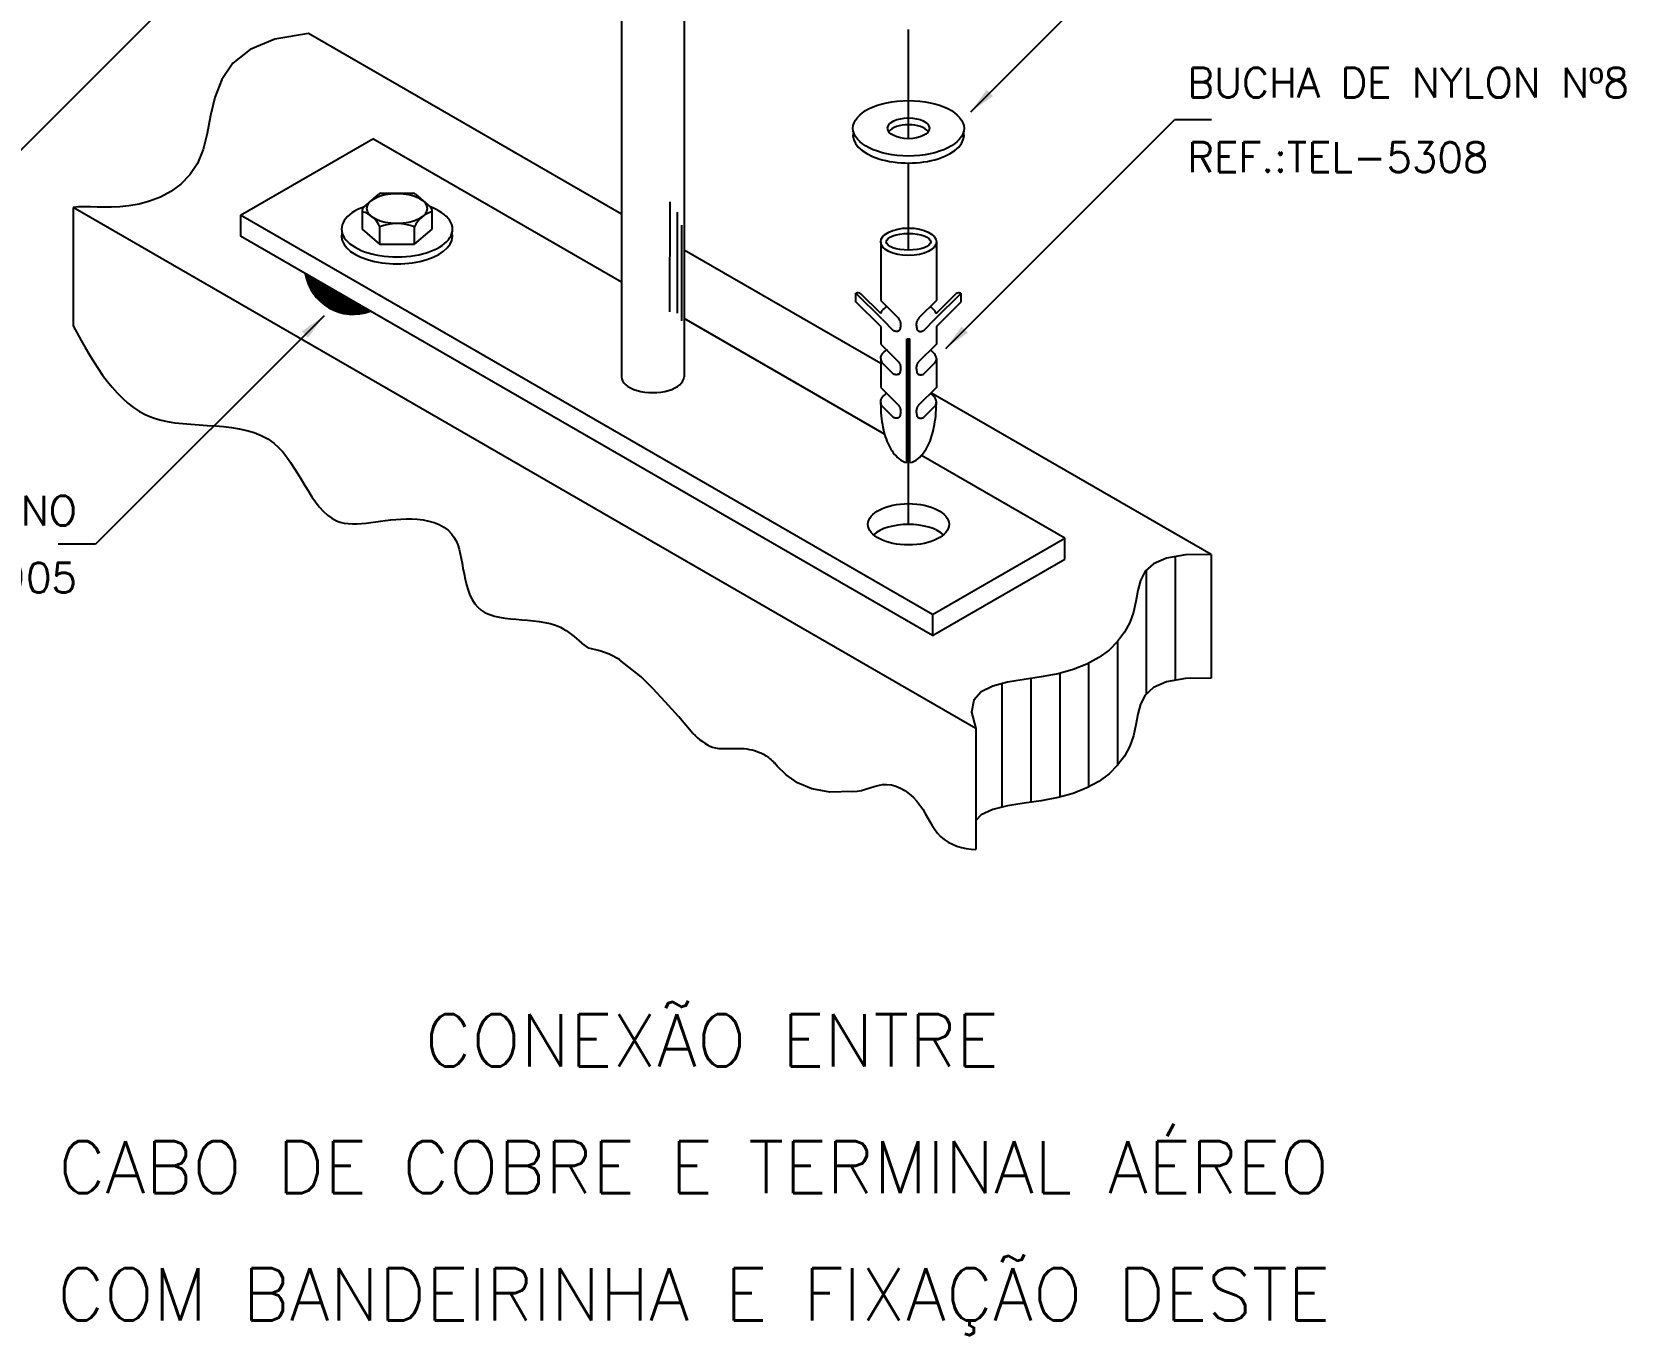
# Model space of a CAD drawing. Header units: millimetres. Extents: x -6031.9 to -6014.2, y -4660.8 to -4645.2.
# Drawn here: x -6025.78 to -6015.08, y -4660.85 to -4652.09 of the extents above; entities that cross this region are included whole.
import ezdxf
from ezdxf.enums import TextEntityAlignment as Align

# ---------------------------------------------------------------- set-up
doc = ezdxf.new("R2010")
doc.units = ezdxf.units.MM
doc.header["$LTSCALE"] = 10
doc.linetypes.add('DASHDOT2', pattern=[0.5, 0.25, -0.125, 0, -0.125])
doc.layers.add('Termotécnica', color=7, linetype='Continuous')
doc.styles.add('r140', font='romans.shx')
doc.styles.add('r80', font='romans.shx')

msp = doc.modelspace()

# ---------------------------------------------------------------- linework, layer by layer
at = {"layer": 'Termotécnica', "color": 2}
for p, q in [((-6021.82, -4650.968), (-6021.82, -4654.405)), ((-6021.399, -4650.976), (-6021.399, -4654.405)), ((-6019.473, -4652.624), (-6017.938, -4651.089)), ((-6024.57, -4651.597), (-6026.106, -4653.132)), ((-6021.82, -4653.312), (-6023.922, -4652.098)), ((-6019.641, -4654.215), (-6018.105, -4652.679)), ((-6017.855, -4652.679), (-6018.105, -4652.679)), ((-6024.379, -4653.32), (-6023.49, -4652.806)), ((-6021.82, -4653.77), (-6023.49, -4652.806)), ((-6023.451, -4653.178), (-6023.553, -4653.266)), ((-6023.435, -4653.172), (-6023.219, -4653.172)), ((-6023.204, -4653.178), (-6023.102, -4653.266)), ((-6025.504, -4653.268), (-6025.504, -4654.062)), ((-6019.439, -4656.77), (-6025.504, -4653.268)), ((-6024.379, -4653.32), (-6024.379, -4653.46)), ((-6019.729, -4656.004), (-6024.379, -4653.32)), ((-6023.561, -4653.284), (-6023.561, -4653.413)), ((-6023.094, -4653.284), (-6023.094, -4653.413)), ((-6019.729, -4656.144), (-6024.379, -4653.46)), ((-6023.561, -4653.413), (-6023.444, -4653.514)), ((-6023.444, -4653.397), (-6023.444, -4653.514)), ((-6023.211, -4653.397), (-6023.211, -4653.514)), ((-6023.094, -4653.413), (-6023.211, -4653.514)), ((-6023.444, -4653.514), (-6023.211, -4653.514)), ((-6020.078, -4654.317), (-6021.399, -4653.555)), ((-6020.078, -4653.498), (-6020.078, -4653.892)), ((-6019.704, -4653.498), (-6019.704, -4653.892)), ((-6020.068, -4654.019), (-6020.244, -4653.843)), ((-6020.244, -4653.902), (-6020.244, -4653.843)), ((-6020.077, -4653.981), (-6020.211, -4653.848)), ((-6020.078, -4653.892), (-6019.961, -4654.009)), ((-6019.704, -4653.892), (-6019.822, -4654.009)), ((-6019.714, -4654.019), (-6019.538, -4653.843)), ((-6019.705, -4653.981), (-6019.572, -4653.848)), ((-6019.538, -4653.902), (-6019.538, -4653.843)), ((-6023.817, -4653.995), (-6025.353, -4655.53)), ((-6020.078, -4654.068), (-6020.244, -4653.902)), ((-6019.704, -4654.068), (-6019.538, -4653.902)), ((-6020.052, -4654.791), (-6021.399, -4654.013)), ((-6020.078, -4654.068), (-6020.078, -4654.186)), ((-6020.068, -4654.019), (-6019.992, -4654.096)), ((-6019.714, -4654.019), (-6019.791, -4654.096)), ((-6019.704, -4654.068), (-6019.704, -4654.186)), ((-6020.078, -4654.186), (-6019.957, -4654.306)), ((-6019.902, -4654.15), (-6019.881, -4654.15)), ((-6019.902, -4654.981), (-6019.902, -4654.15)), ((-6019.881, -4654.981), (-6019.881, -4654.15)), ((-6019.704, -4654.186), (-6019.825, -4654.306)), ((-6020.078, -4654.283), (-6020.078, -4654.477)), ((-6019.704, -4654.283), (-6019.704, -4654.477)), ((-6020.078, -4654.477), (-6019.957, -4654.598)), ((-6019.704, -4654.477), (-6019.825, -4654.598)), ((-6017.857, -4655.6), (-6019.74, -4654.513)), ((-6020.068, -4654.603), (-6019.992, -4654.679)), ((-6019.957, -4654.598), (-6019.956, -4654.6)), ((-6019.825, -4654.598), (-6019.826, -4654.6)), ((-6019.714, -4654.603), (-6019.791, -4654.679)), ((-6018.84, -4655.491), (-6019.804, -4654.934)), ((-6019.729, -4656.004), (-6018.84, -4655.491)), ((-6018.84, -4655.631), (-6018.84, -4655.491)), ((-6025.353, -4655.53), (-6025.603, -4655.53)), ((-6017.857, -4655.6), (-6017.857, -4656.431)), ((-6019.729, -4656.144), (-6018.84, -4655.631)), ((-6019.729, -4656.004), (-6019.729, -4656.144)), ((-6019.439, -4656.77), (-6019.439, -4657.583))]:
    msp.add_line(p, q, dxfattribs=at)
at = {"layer": 'Termotécnica', "color": 1, "linetype": 'DASHDOT2'}
for p, q in [((-6019.891, -4652.805), (-6019.891, -4652.072)), ((-6019.891, -4655.397), (-6019.891, -4654.15))]:
    msp.add_line(p, q, dxfattribs=at)
at = {"layer": 'Termotécnica', "color": 1, "linetype": 'DASHDOT2', "ltscale": 0.8}
msp.add_line((-6019.891, -4653.555), (-6019.891, -4652.968), dxfattribs=at)
at = {"layer": 'Termotécnica', "color": 1}
for p, q in [((-6021.494, -4653.968), (-6021.493, -4653.229)), ((-6021.443, -4653.977), (-6021.442, -4653.298)), ((-6021.414, -4654.03), (-6021.413, -4653.387)), ((-6018.294, -4655.708), (-6018.294, -4656.54)), ((-6018.1, -4655.614), (-6018.1, -4656.445)), ((-6018.488, -4656.187), (-6018.488, -4657.019)), ((-6018.682, -4656.331), (-6018.682, -4657.163)), ((-6019.069, -4656.433), (-6019.069, -4657.265)), ((-6018.875, -4656.4), (-6018.875, -4657.231)), ((-6019.263, -4656.468), (-6019.263, -4657.3))]:
    msp.add_line(p, q, dxfattribs=at)
at = {"layer": 'Termotécnica', "color": 2}
for points in [[(-6023.922, -4652.098), (-6024.149, -4652.136), (-6024.314, -4652.205), (-6024.43, -4652.297), (-6024.505, -4652.407), (-6024.552, -4652.527), (-6024.581, -4652.65), (-6024.603, -4652.769), (-6024.629, -4652.878), (-6024.668, -4652.971), (-6024.719, -4653.048), (-6024.779, -4653.11), (-6024.846, -4653.159), (-6024.917, -4653.197), (-6024.989, -4653.225), (-6025.06, -4653.244), (-6025.128, -4653.257), (-6025.189, -4653.264), (-6025.245, -4653.266), (-6025.296, -4653.266), (-6025.342, -4653.265), (-6025.386, -4653.263), (-6025.426, -4653.262), (-6025.466, -4653.263), (-6025.504, -4653.268)], [(-6019.961, -4654.009), (-6019.958, -4654.013), (-6019.956, -4654.017), (-6019.954, -4654.02), (-6019.953, -4654.022), (-6019.951, -4654.025), (-6019.95, -4654.027), (-6019.949, -4654.029), (-6019.948, -4654.031), (-6019.948, -4654.033), (-6019.947, -4654.034), (-6019.946, -4654.036), (-6019.946, -4654.037), (-6019.946, -4654.039), (-6019.945, -4654.04), (-6019.945, -4654.042), (-6019.945, -4654.043), (-6019.944, -4654.045), (-6019.944, -4654.046), (-6019.944, -4654.048), (-6019.944, -4654.049), (-6019.944, -4654.051), (-6019.944, -4654.053), (-6019.944, -4654.054), (-6019.944, -4654.056), (-6019.944, -4654.058), (-6019.944, -4654.06), (-6019.944, -4654.061), (-6019.944, -4654.063), (-6019.944, -4654.065), (-6019.945, -4654.067), (-6019.945, -4654.068), (-6019.945, -4654.07), (-6019.945, -4654.072), (-6019.946, -4654.074), (-6019.946, -4654.075), (-6019.946, -4654.077), (-6019.947, -4654.078), (-6019.947, -4654.08), (-6019.947, -4654.081), (-6019.948, -4654.083), (-6019.948, -4654.084), (-6019.949, -4654.086), (-6019.949, -4654.087), (-6019.95, -4654.088), (-6019.95, -4654.09), (-6019.951, -4654.091), (-6019.952, -4654.092), (-6019.953, -4654.093), (-6019.953, -4654.094), (-6019.954, -4654.095), (-6019.955, -4654.095), (-6019.956, -4654.096), (-6019.957, -4654.097), (-6019.957, -4654.097), (-6019.958, -4654.098), (-6019.959, -4654.098), (-6019.96, -4654.098), (-6019.961, -4654.099), (-6019.962, -4654.099), (-6019.963, -4654.099), (-6019.964, -4654.1), (-6019.966, -4654.1), (-6019.967, -4654.1), (-6019.969, -4654.1), (-6019.971, -4654.1), (-6019.973, -4654.1), (-6019.975, -4654.1), (-6019.977, -4654.1), (-6019.98, -4654.099), (-6019.984, -4654.099), (-6019.987, -4654.097), (-6019.992, -4654.096)], [(-6019.822, -4654.009), (-6019.824, -4654.013), (-6019.826, -4654.017), (-6019.828, -4654.02), (-6019.83, -4654.022), (-6019.831, -4654.025), (-6019.832, -4654.027), (-6019.833, -4654.029), (-6019.834, -4654.031), (-6019.835, -4654.033), (-6019.835, -4654.034), (-6019.836, -4654.036), (-6019.836, -4654.037), (-6019.837, -4654.039), (-6019.837, -4654.04), (-6019.837, -4654.042), (-6019.838, -4654.043), (-6019.838, -4654.045), (-6019.838, -4654.046), (-6019.838, -4654.048), (-6019.839, -4654.049), (-6019.839, -4654.051), (-6019.839, -4654.053), (-6019.839, -4654.054), (-6019.839, -4654.056), (-6019.839, -4654.058), (-6019.839, -4654.06), (-6019.838, -4654.061), (-6019.838, -4654.063), (-6019.838, -4654.065), (-6019.838, -4654.067), (-6019.838, -4654.068), (-6019.837, -4654.07), (-6019.837, -4654.072), (-6019.837, -4654.074), (-6019.836, -4654.075), (-6019.836, -4654.077), (-6019.836, -4654.078), (-6019.835, -4654.08), (-6019.835, -4654.081), (-6019.835, -4654.083), (-6019.834, -4654.084), (-6019.834, -4654.086), (-6019.833, -4654.087), (-6019.833, -4654.088), (-6019.832, -4654.09), (-6019.831, -4654.091), (-6019.831, -4654.092), (-6019.83, -4654.093), (-6019.829, -4654.094), (-6019.828, -4654.095), (-6019.828, -4654.095), (-6019.827, -4654.096), (-6019.826, -4654.097), (-6019.825, -4654.097), (-6019.824, -4654.098), (-6019.823, -4654.098), (-6019.822, -4654.098), (-6019.821, -4654.099), (-6019.82, -4654.099), (-6019.819, -4654.099), (-6019.818, -4654.1), (-6019.817, -4654.1), (-6019.815, -4654.1), (-6019.814, -4654.1), (-6019.812, -4654.1), (-6019.81, -4654.1), (-6019.808, -4654.1), (-6019.805, -4654.1), (-6019.802, -4654.099), (-6019.799, -4654.099), (-6019.795, -4654.097), (-6019.791, -4654.096)], [(-6019.957, -4654.306), (-6019.956, -4654.308), (-6019.954, -4654.311), (-6019.953, -4654.314), (-6019.951, -4654.317), (-6019.95, -4654.319), (-6019.949, -4654.321), (-6019.948, -4654.323), (-6019.948, -4654.324), (-6019.947, -4654.326), (-6019.946, -4654.328), (-6019.946, -4654.329), (-6019.946, -4654.33), (-6019.945, -4654.332), (-6019.945, -4654.333), (-6019.945, -4654.335), (-6019.944, -4654.336), (-6019.944, -4654.338), (-6019.944, -4654.339), (-6019.944, -4654.341), (-6019.944, -4654.342), (-6019.944, -4654.344), (-6019.944, -4654.346), (-6019.944, -4654.348), (-6019.944, -4654.349), (-6019.944, -4654.351), (-6019.944, -4654.353), (-6019.944, -4654.355), (-6019.944, -4654.357), (-6019.945, -4654.358), (-6019.945, -4654.36), (-6019.945, -4654.362), (-6019.945, -4654.364), (-6019.946, -4654.365), (-6019.946, -4654.367), (-6019.946, -4654.368), (-6019.947, -4654.37), (-6019.947, -4654.371), (-6019.947, -4654.373), (-6019.948, -4654.374), (-6019.948, -4654.376), (-6019.949, -4654.377), (-6019.949, -4654.379), (-6019.95, -4654.38), (-6019.95, -4654.381), (-6019.951, -4654.382), (-6019.952, -4654.383), (-6019.953, -4654.384), (-6019.953, -4654.385), (-6019.954, -4654.386), (-6019.955, -4654.387), (-6019.956, -4654.388), (-6019.957, -4654.388), (-6019.957, -4654.389), (-6019.958, -4654.389), (-6019.959, -4654.39), (-6019.96, -4654.39), (-6019.961, -4654.39), (-6019.962, -4654.391), (-6019.963, -4654.391), (-6019.964, -4654.391), (-6019.966, -4654.391), (-6019.967, -4654.391), (-6019.969, -4654.392), (-6019.971, -4654.392), (-6019.973, -4654.392), (-6019.975, -4654.392), (-6019.977, -4654.392), (-6019.98, -4654.391), (-6019.984, -4654.39), (-6019.987, -4654.389), (-6019.992, -4654.387)], [(-6019.825, -4654.306), (-6019.826, -4654.308), (-6019.828, -4654.311), (-6019.83, -4654.314), (-6019.831, -4654.317), (-6019.832, -4654.319), (-6019.833, -4654.321), (-6019.834, -4654.323), (-6019.835, -4654.324), (-6019.835, -4654.326), (-6019.836, -4654.328), (-6019.836, -4654.329), (-6019.837, -4654.33), (-6019.837, -4654.332), (-6019.837, -4654.333), (-6019.838, -4654.335), (-6019.838, -4654.336), (-6019.838, -4654.338), (-6019.838, -4654.339), (-6019.839, -4654.341), (-6019.839, -4654.342), (-6019.839, -4654.344), (-6019.839, -4654.346), (-6019.839, -4654.348), (-6019.839, -4654.349), (-6019.839, -4654.351), (-6019.838, -4654.353), (-6019.838, -4654.355), (-6019.838, -4654.357), (-6019.838, -4654.358), (-6019.838, -4654.36), (-6019.837, -4654.362), (-6019.837, -4654.364), (-6019.837, -4654.365), (-6019.836, -4654.367), (-6019.836, -4654.368), (-6019.836, -4654.37), (-6019.835, -4654.371), (-6019.835, -4654.373), (-6019.835, -4654.374), (-6019.834, -4654.376), (-6019.834, -4654.377), (-6019.833, -4654.379), (-6019.833, -4654.38), (-6019.832, -4654.381), (-6019.831, -4654.382), (-6019.831, -4654.383), (-6019.83, -4654.384), (-6019.829, -4654.385), (-6019.828, -4654.386), (-6019.828, -4654.387), (-6019.827, -4654.388), (-6019.826, -4654.388), (-6019.825, -4654.389), (-6019.824, -4654.389), (-6019.823, -4654.39), (-6019.822, -4654.39), (-6019.821, -4654.39), (-6019.82, -4654.391), (-6019.819, -4654.391), (-6019.818, -4654.391), (-6019.817, -4654.391), (-6019.815, -4654.391), (-6019.814, -4654.392), (-6019.812, -4654.392), (-6019.81, -4654.392), (-6019.808, -4654.392), (-6019.805, -4654.392), (-6019.802, -4654.391), (-6019.799, -4654.39), (-6019.795, -4654.389), (-6019.791, -4654.387)], [(-6019.956, -4654.6), (-6019.956, -4654.6), (-6019.954, -4654.603), (-6019.953, -4654.606), (-6019.951, -4654.608), (-6019.95, -4654.61), (-6019.949, -4654.612), (-6019.948, -4654.614), (-6019.948, -4654.616), (-6019.947, -4654.618), (-6019.946, -4654.619), (-6019.946, -4654.621), (-6019.946, -4654.622), (-6019.945, -4654.623), (-6019.945, -4654.625), (-6019.945, -4654.626), (-6019.944, -4654.628), (-6019.944, -4654.629), (-6019.944, -4654.631), (-6019.944, -4654.632), (-6019.944, -4654.634), (-6019.944, -4654.636), (-6019.944, -4654.637), (-6019.944, -4654.639), (-6019.944, -4654.641), (-6019.944, -4654.643), (-6019.944, -4654.645), (-6019.944, -4654.646), (-6019.944, -4654.648), (-6019.945, -4654.65), (-6019.945, -4654.652), (-6019.945, -4654.653), (-6019.945, -4654.655), (-6019.946, -4654.657), (-6019.946, -4654.658), (-6019.946, -4654.66), (-6019.947, -4654.662), (-6019.947, -4654.663), (-6019.947, -4654.665), (-6019.948, -4654.666), (-6019.948, -4654.667), (-6019.949, -4654.669), (-6019.949, -4654.67), (-6019.95, -4654.672), (-6019.95, -4654.673), (-6019.951, -4654.674), (-6019.952, -4654.675), (-6019.953, -4654.676), (-6019.953, -4654.677), (-6019.954, -4654.678), (-6019.955, -4654.679), (-6019.956, -4654.679), (-6019.957, -4654.68), (-6019.957, -4654.68), (-6019.958, -4654.681), (-6019.959, -4654.681), (-6019.96, -4654.682), (-6019.961, -4654.682), (-6019.962, -4654.682), (-6019.963, -4654.682), (-6019.964, -4654.683), (-6019.966, -4654.683), (-6019.967, -4654.683), (-6019.969, -4654.683), (-6019.971, -4654.683), (-6019.973, -4654.683), (-6019.975, -4654.683), (-6019.977, -4654.683), (-6019.98, -4654.683), (-6019.984, -4654.682), (-6019.987, -4654.681), (-6019.992, -4654.679)], [(-6019.826, -4654.6), (-6019.826, -4654.6), (-6019.828, -4654.603), (-6019.83, -4654.606), (-6019.831, -4654.608), (-6019.832, -4654.61), (-6019.833, -4654.612), (-6019.834, -4654.614), (-6019.835, -4654.616), (-6019.835, -4654.618), (-6019.836, -4654.619), (-6019.836, -4654.621), (-6019.837, -4654.622), (-6019.837, -4654.623), (-6019.837, -4654.625), (-6019.838, -4654.626), (-6019.838, -4654.628), (-6019.838, -4654.629), (-6019.838, -4654.631), (-6019.839, -4654.632), (-6019.839, -4654.634), (-6019.839, -4654.636), (-6019.839, -4654.637), (-6019.839, -4654.639), (-6019.839, -4654.641), (-6019.839, -4654.643), (-6019.838, -4654.645), (-6019.838, -4654.646), (-6019.838, -4654.648), (-6019.838, -4654.65), (-6019.838, -4654.652), (-6019.837, -4654.653), (-6019.837, -4654.655), (-6019.837, -4654.657), (-6019.836, -4654.658), (-6019.836, -4654.66), (-6019.836, -4654.662), (-6019.835, -4654.663), (-6019.835, -4654.665), (-6019.835, -4654.666), (-6019.834, -4654.667), (-6019.834, -4654.669), (-6019.833, -4654.67), (-6019.833, -4654.672), (-6019.832, -4654.673), (-6019.831, -4654.674), (-6019.831, -4654.675), (-6019.83, -4654.676), (-6019.829, -4654.677), (-6019.828, -4654.678), (-6019.828, -4654.679), (-6019.827, -4654.679), (-6019.826, -4654.68), (-6019.825, -4654.68), (-6019.824, -4654.681), (-6019.823, -4654.681), (-6019.822, -4654.682), (-6019.821, -4654.682), (-6019.82, -4654.682), (-6019.819, -4654.682), (-6019.818, -4654.683), (-6019.817, -4654.683), (-6019.815, -4654.683), (-6019.814, -4654.683), (-6019.812, -4654.683), (-6019.81, -4654.683), (-6019.808, -4654.683), (-6019.805, -4654.683), (-6019.802, -4654.683), (-6019.799, -4654.682), (-6019.795, -4654.681), (-6019.791, -4654.679)], [(-6017.857, -4655.6), (-6018.031, -4655.602), (-6018.157, -4655.624), (-6018.244, -4655.662), (-6018.3, -4655.713), (-6018.332, -4655.775), (-6018.351, -4655.843), (-6018.363, -4655.915), (-6018.379, -4655.987), (-6018.403, -4656.057), (-6018.439, -4656.123), (-6018.486, -4656.185), (-6018.544, -4656.242), (-6018.613, -4656.293), (-6018.693, -4656.337), (-6018.784, -4656.374), (-6018.886, -4656.403), (-6018.999, -4656.423), (-6019.114, -4656.44), (-6019.225, -4656.458), (-6019.324, -4656.484), (-6019.402, -4656.523), (-6019.453, -4656.58), (-6019.468, -4656.66), (-6019.439, -4656.77)], [(-6017.857, -4656.431), (-6018.031, -4656.434), (-6018.157, -4656.455), (-6018.244, -4656.493), (-6018.3, -4656.545), (-6018.332, -4656.606), (-6018.351, -4656.674), (-6018.363, -4656.746), (-6018.379, -4656.818), (-6018.403, -4656.888), (-6018.439, -4656.955), (-6018.486, -4657.017), (-6018.544, -4657.074), (-6018.613, -4657.125), (-6018.693, -4657.169), (-6018.784, -4657.206), (-6018.886, -4657.234), (-6018.999, -4657.255), (-6019.114, -4657.271), (-6019.225, -4657.289), (-6019.324, -4657.313), (-6019.402, -4657.35), (-6019.439, -4657.388)], [(-6020.265, -4657.193), (-6020.265, -4657.193), (-6020.419, -4657.197), (-6020.541, -4657.176), (-6020.637, -4657.135), (-6020.713, -4657.082), (-6020.774, -4657.022), (-6020.792, -4657.001)]]:
    msp.add_lwpolyline(points, dxfattribs=at)
for points in [[(-6020.077, -4653.981, -0.122515), (-6020.067, -4653.96, -0.074458), (-6020.037, -4653.933, -0.064948)], [(-6019.705, -4653.981, 0.122515), (-6019.716, -4653.96, 0.074458), (-6019.745, -4653.933)], [(-6020.078, -4654.283), (-6020.078, -4654.283, -0.174705), (-6020.067, -4654.251, -0.071912), (-6020.038, -4654.225)], [(-6020.078, -4654.283, 0.215113), (-6020.067, -4654.312), (-6020.067, -4654.312), (-6019.992, -4654.387)], [(-6020.037, -4654.225), (-6020.037, -4654.225, -0.001267), (-6020.038, -4654.226)], [(-6019.704, -4654.283, -0.215113), (-6019.715, -4654.312), (-6019.715, -4654.312), (-6019.791, -4654.387)], [(-6019.704, -4654.283), (-6019.704, -4654.283, 0.174705), (-6019.716, -4654.251, 0.071912), (-6019.744, -4654.225)], [(-6020.078, -4654.574, -0.174705), (-6020.067, -4654.543, -0.074458), (-6020.037, -4654.516)], [(-6019.704, -4654.574, 0.174705), (-6019.716, -4654.543, 0.071912), (-6019.744, -4654.517)], [(-6020.078, -4654.574, 0.003685), (-6020.078, -4654.586, 0.048405), (-6020.063, -4654.747, 0.062165), (-6020.023, -4654.866, 0.102796), (-6019.954, -4654.958, 0.153617), (-6019.902, -4654.981)], [(-6020.071, -4654.6, -0.138405), (-6020.078, -4654.574, -0.174705)], [(-6020.068, -4654.603, -0.021127), (-6020.071, -4654.6, -0.170198)], [(-6019.881, -4654.981, 0.153617), (-6019.829, -4654.958, 0.102796), (-6019.759, -4654.866, 0.062165), (-6019.72, -4654.747, 0.048405), (-6019.704, -4654.586, 0.003585), (-6019.704, -4654.574)], [(-6019.714, -4654.603, 0.021127), (-6019.712, -4654.6)], [(-6019.712, -4654.6, 0.174705), (-6019.704, -4654.574)]]:
    msp.add_lwpolyline(points, format="xyb", dxfattribs=at)
at = {"layer": 'Termotécnica', "color": 2, "linetype": 'Continuous'}
for points in [[(-6021.833, -4656.306), (-6021.833, -4656.306), (-6021.901, -4656.269), (-6021.965, -4656.247), (-6022.039, -4656.23), (-6022.086, -4656.196)], [(-6021.339, -4656.803), (-6021.339, -4656.803), (-6021.435, -4656.691), (-6021.525, -4656.59), (-6021.609, -4656.5), (-6021.688, -4656.422), (-6021.833, -4656.307)]]:
    msp.add_lwpolyline(points, dxfattribs=at)
at = {"layer": 'Termotécnica', "color": 2}
for centre, radius, start, end in [((-6023.435, -4653.195), 0.0233, 90, 130.8835), ((-6023.219, -4653.195), 0.0233, 49.1154, 90), ((-6023.537, -4653.284), 0.0233, 130.8835, 180), ((-6023.609, -4653.47), 0.181, 23.8935, 74.4182), ((-6023.046, -4653.47), 0.18, 105.499, 156.1892), ((-6023.117, -4653.284), 0.0233, 0, 49.1154), ((-6023.327, -4653.686), 0.311, 67.9752, 112.0031), ((-6023.621, -4653.657), 0.328, 189.6348, 290.3375), ((-6023.621, -4653.657), 0.327, 189.7488, 290.3375), ((-6023.621, -4653.657), 0.326, 189.8444, 290.1279), ((-6023.621, -4653.657), 0.326, 189.9405, 290.0318), ((-6023.621, -4653.657), 0.325, 190.0371, 289.9352), ((-6023.621, -4653.657), 0.324, 190.1343, 289.838), ((-6023.621, -4653.657), 0.323, 190.3302, 289.6421), ((-6023.621, -4653.657), 0.324, 190.232, 289.7403), ((-6023.621, -4653.657), 0.322, 190.4289, 289.5434), ((-6023.621, -4653.657), 0.322, 190.5283, 289.444), ((-6023.621, -4653.657), 0.32, 190.7286, 289.2437), ((-6023.621, -4653.657), 0.321, 190.6281, 289.3442), ((-6023.621, -4653.657), 0.32, 190.8295, 289.1428), ((-6023.621, -4653.657), 0.319, 190.9311, 289.0412), ((-6023.621, -4653.657), 0.318, 191.0332, 288.9391), ((-6023.621, -4653.657), 0.318, 191.136, 288.8363), ((-6023.621, -4653.657), 0.317, 191.2393, 288.733), ((-6023.621, -4653.657), 0.316, 191.3431, 288.6292), ((-6023.621, -4653.657), 0.316, 191.4476, 288.5247), ((-6023.621, -4653.657), 0.315, 191.5527, 288.4196), ((-6023.621, -4653.657), 0.314, 191.6584, 288.3139), ((-6023.621, -4653.657), 0.314, 191.7647, 288.2076), ((-6023.621, -4653.657), 0.312, 191.9792, 287.9931), ((-6023.621, -4653.657), 0.313, 191.8717, 288.1006), ((-6023.621, -4653.657), 0.312, 192.0874, 287.8849), ((-6023.621, -4653.657), 0.311, 192.1963, 287.776), ((-6023.621, -4653.657), 0.31, 192.4159, 287.5564), ((-6023.621, -4653.657), 0.311, 192.3058, 287.6665), ((-6023.621, -4653.657), 0.309, 192.5267, 287.4456), ((-6023.621, -4653.657), 0.309, 192.6382, 287.3341), ((-6023.621, -4653.657), 0.308, 192.7503, 287.222), ((-6023.621, -4653.657), 0.307, 192.8631, 287.1092), ((-6023.621, -4653.657), 0.307, 192.9767, 286.9956), ((-6023.621, -4653.657), 0.306, 193.0909, 286.8814), ((-6023.621, -4653.657), 0.305, 193.2058, 286.7665), ((-6023.621, -4653.657), 0.304, 193.4378, 286.5346), ((-6023.621, -4653.657), 0.305, 193.3214, 286.6509), ((-6023.621, -4653.657), 0.303, 193.5548, 286.4175), ((-6023.621, -4653.657), 0.303, 193.6726, 286.2997), ((-6023.621, -4653.657), 0.302, 193.7912, 286.1811), ((-6023.621, -4653.657), 0.301, 193.9105, 286.0618), ((-6023.621, -4653.657), 0.301, 194.0305, 285.9418), ((-6023.621, -4653.657), 0.3, 194.1514, 285.8209), ((-6023.621, -4653.657), 0.299, 194.273, 285.6993), ((-6023.621, -4653.657), 0.298, 194.5186, 285.4537), ((-6023.621, -4653.657), 0.299, 194.3954, 285.5769), ((-6023.621, -4653.657), 0.297, 194.6426, 285.3297), ((-6023.621, -4653.657), 0.297, 194.7674, 285.2049), ((-6023.621, -4653.657), 0.296, 194.893, 285.0793), ((-6023.621, -4653.657), 0.295, 195.1468, 284.8255), ((-6023.621, -4653.657), 0.295, 195.0195, 284.9528), ((-6023.621, -4653.657), 0.294, 195.2749, 284.6974), ((-6023.621, -4653.657), 0.294, 195.4039, 284.5684), ((-6023.621, -4653.657), 0.293, 195.5338, 284.4385), ((-6023.621, -4653.657), 0.292, 195.6646, 284.3077), ((-6023.621, -4653.657), 0.292, 195.7963, 284.176), ((-6023.621, -4653.657), 0.291, 195.9289, 284.0434), ((-6023.621, -4653.657), 0.29, 196.0624, 283.9099), ((-6023.621, -4653.657), 0.29, 196.1968, 283.7755), ((-6023.621, -4653.657), 0.289, 196.3321, 283.6402), ((-6023.621, -4653.657), 0.288, 196.4685, 283.5038), ((-6023.621, -4653.657), 0.288, 196.6057, 283.3666), ((-6023.621, -4653.657), 0.287, 196.744, 283.2283), ((-6023.621, -4653.657), 0.286, 196.8832, 283.0891), ((-6023.621, -4653.657), 0.286, 197.0235, 282.9488), ((-6023.621, -4653.657), 0.285, 197.1648, 282.8075), ((-6023.621, -4653.657), 0.285, 197.1648, 282.8075), ((-6023.621, -4653.657), 0.284, 197.4504, 282.5219), ((-6023.621, -4653.657), 0.284, 197.3071, 282.6652), ((-6023.621, -4653.657), 0.283, 197.5948, 282.3775), ((-6023.621, -4653.657), 0.282, 197.7402, 282.2321), ((-6023.621, -4653.657), 0.282, 197.8868, 282.0855), ((-6023.621, -4653.657), 0.281, 198.0344, 281.9379), ((-6023.621, -4653.657), 0.28, 198.3331, 281.6392), ((-6023.621, -4653.657), 0.28, 198.1832, 281.7891), ((-6023.621, -4653.657), 0.279, 198.4841, 281.4882), ((-6023.621, -4653.657), 0.279, 198.6363, 281.336), ((-6023.621, -4653.657), 0.278, 198.7897, 281.1826), ((-6023.621, -4653.657), 0.277, 198.9443, 281.028), ((-6023.621, -4653.657), 0.277, 199.1001, 280.8722), ((-6023.621, -4653.657), 0.276, 199.2571, 280.7152), ((-6023.621, -4653.657), 0.275, 199.4154, 280.5569), ((-6023.621, -4653.657), 0.275, 199.575, 280.3973), ((-6023.621, -4653.657), 0.274, 199.7358, 280.2365), ((-6023.621, -4653.657), 0.273, 199.898, 280.0743), ((-6023.621, -4653.657), 0.273, 200.0614, 279.9109), ((-6023.621, -4653.657), 0.272, 200.2263, 279.746), ((-6023.621, -4653.657), 0.271, 200.3925, 279.5798), ((-6023.621, -4653.657), 0.271, 200.5601, 279.4122), ((-6023.621, -4653.657), 0.27, 200.7291, 279.2432), ((-6023.621, -4653.657), 0.269, 200.8995, 279.0728), ((-6023.621, -4653.657), 0.269, 201.0714, 278.9009), ((-6023.621, -4653.657), 0.268, 201.2448, 278.7275), ((-6023.621, -4653.657), 0.267, 201.4197, 278.5526), ((-6023.621, -4653.657), 0.267, 201.5961, 278.3762), ((-6023.621, -4653.657), 0.266, 201.7741, 278.1982), ((-6023.621, -4653.657), 0.265, 201.9537, 278.0186), ((-6023.621, -4653.657), 0.265, 202.1349, 277.8375), ((-6023.621, -4653.657), 0.264, 202.3177, 277.6546), ((-6023.621, -4653.657), 0.263, 202.5022, 277.4701), ((-6023.621, -4653.657), 0.262, 202.8763, 277.096), ((-6023.621, -4653.657), 0.263, 202.6884, 277.2839), ((-6023.621, -4653.657), 0.262, 203.066, 276.9063), ((-6023.621, -4653.657), 0.261, 203.2575, 276.7148), ((-6023.621, -4653.657), 0.26, 203.4509, 276.5214), ((-6023.621, -4653.657), 0.26, 203.646, 276.3263), ((-6023.621, -4653.657), 0.259, 203.8431, 276.1292), ((-6023.621, -4653.657), 0.258, 204.0422, 275.9301), ((-6023.621, -4653.657), 0.258, 204.2432, 275.7291), ((-6023.621, -4653.657), 0.257, 204.4462, 275.5261), ((-6023.621, -4653.657), 0.256, 204.6513, 275.321), ((-6023.621, -4653.657), 0.256, 204.8584, 275.1139), ((-6023.621, -4653.657), 0.255, 205.0678, 274.9045), ((-6023.621, -4653.657), 0.254, 205.2793, 274.693), ((-6023.621, -4653.657), 0.254, 205.493, 274.4793), ((-6023.621, -4653.657), 0.253, 205.709, 274.2633), ((-6023.621, -4653.657), 0.252, 205.9273, 274.045), ((-6023.621, -4653.657), 0.252, 206.1481, 273.8242), ((-6023.621, -4653.657), 0.251, 206.3712, 273.6011), ((-6023.621, -4653.657), 0.25, 206.5969, 273.3754), ((-6023.621, -4653.657), 0.25, 206.8251, 273.1472), ((-6023.621, -4653.657), 0.249, 207.0559, 272.9164), ((-6023.621, -4653.657), 0.248, 207.2894, 272.6829), ((-6023.621, -4653.657), 0.248, 207.5256, 272.4467), ((-6023.621, -4653.657), 0.247, 207.7646, 272.2077), ((-6023.621, -4653.657), 0.246, 208.0065, 271.9658), ((-6023.621, -4653.657), 0.246, 208.2513, 271.721), ((-6023.621, -4653.657), 0.245, 208.4992, 271.4731), ((-6023.621, -4653.657), 0.245, 208.7501, 271.2222), ((-6023.621, -4653.657), 0.244, 209.0043, 270.968), ((-6023.621, -4653.657), 0.243, 209.2617, 270.7106), ((-6023.621, -4653.657), 0.243, 209.5225, 270.4498), ((-6023.621, -4653.657), 0.242, 209.7867, 270.1856), ((-6023.621, -4653.657), 0.241, 210.0545, 269.9178), ((-6023.621, -4653.657), 0.241, 210.326, 269.6463), ((-6023.621, -4653.657), 0.24, 210.6012, 269.3711), ((-6023.621, -4653.657), 0.239, 210.8804, 269.0919), ((-6023.621, -4653.657), 0.239, 211.1635, 268.8088), ((-6023.621, -4653.657), 0.238, 211.4508, 268.5215), ((-6023.621, -4653.657), 0.237, 211.7424, 268.2299), ((-6023.621, -4653.657), 0.237, 212.0383, 267.934), ((-6023.621, -4653.657), 0.236, 212.3389, 267.6334), ((-6023.621, -4653.657), 0.235, 212.6442, 267.3281), ((-6023.621, -4653.657), 0.235, 212.9544, 267.0179), ((-6023.621, -4653.657), 0.234, 213.2697, 266.7026), ((-6023.621, -4653.657), 0.233, 213.5903, 266.382), ((-6023.621, -4653.657), 0.233, 213.9164, 266.0559), ((-6023.621, -4653.657), 0.232, 214.2481, 265.7242), ((-6023.621, -4653.657), 0.231, 214.5858, 265.3865), ((-6023.621, -4653.657), 0.231, 214.9298, 265.0426), ((-6023.621, -4653.657), 0.23, 215.2801, 264.6922), ((-6023.621, -4653.657), 0.229, 215.6373, 264.335), ((-6023.621, -4653.657), 0.229, 216.0015, 263.9708), ((-6023.621, -4653.657), 0.228, 216.3731, 263.5992), ((-6023.621, -4653.657), 0.228, 216.7525, 263.2198), ((-6023.621, -4653.657), 0.227, 217.14, 262.8323), ((-6023.621, -4653.657), 0.226, 217.5362, 262.4361), ((-6023.621, -4653.657), 0.226, 217.9415, 262.0308), ((-6023.621, -4653.657), 0.225, 218.3565, 261.6158), ((-6023.621, -4653.657), 0.224, 218.7816, 261.1907), ((-6023.621, -4653.657), 0.224, 219.2176, 260.7547), ((-6023.621, -4653.657), 0.223, 219.6651, 260.3072), ((-6023.621, -4653.657), 0.222, 220.125, 259.8473), ((-6023.621, -4653.657), 0.222, 220.5982, 259.3741), ((-6023.621, -4653.657), 0.221, 221.0857, 258.8866), ((-6023.621, -4653.657), 0.22, 221.5885, 258.3838), ((-6023.621, -4653.657), 0.22, 222.1082, 257.8641), ((-6023.621, -4653.657), 0.219, 222.6461, 257.3262), ((-6023.621, -4653.657), 0.218, 223.2041, 256.7682), ((-6023.621, -4653.657), 0.218, 223.7842, 256.1881), ((-6023.621, -4653.657), 0.217, 224.389, 255.5833), ((-6023.621, -4653.657), 0.216, 225.0214, 254.9509), ((-6023.621, -4653.657), 0.216, 225.6852, 254.2871), ((-6023.621, -4653.657), 0.215, 226.3849, 253.5874), ((-6023.621, -4653.657), 0.214, 227.1266, 252.8457), ((-6023.621, -4653.657), 0.214, 227.9178, 252.0545), ((-6023.621, -4653.657), 0.213, 228.7693, 251.203), ((-6023.621, -4653.657), 0.212, 229.6958, 250.2765), ((-6023.621, -4653.657), 0.212, 230.72, 249.2523), ((-6023.621, -4653.657), 0.211, 231.8789, 248.0934), ((-6023.621, -4653.657), 0.211, 233.2415, 246.7308), ((-6023.621, -4653.657), 0.21, 234.9714, 245.0009), ((-6023.621, -4653.657), 0.209, 237.8184, 242.1539), ((-6020.231, -4653.874), 0.0334, 52.5475, 113.3262), ((-6019.552, -4653.874), 0.0334, 66.6738, 127.4525)]:
    msp.add_arc(centre, radius, start, end, dxfattribs=at)
for centre, major_axis, ratio in [((-6019.891, -4652.735), (-0.373, 0), 0.500279), ((-6019.891, -4652.735), (-0.14, 0), 0.500066), ((-6023.327, -4653.274), (-0.203, 0), 0.500279), ((-6019.891, -4653.498), (-0.187, 0), 0.495509), ((-6019.891, -4653.498), (-0.149, 0), 0.375364), ((-6019.891, -4655.397), (0.273, 0), 0.509483)]:
    msp.add_ellipse(centre, major_axis=major_axis, ratio=ratio, dxfattribs=at)
for centre, major_axis, ratio, start_param, end_param in [((-6019.891, -4652.781), (-0.14, 0), 0.500066, 3.48811, 5.938796), ((-6019.891, -4652.782), (-0.373, 0), 0.500279, 6.158562, 9.55174), ((-6023.327, -4653.413), (-0.373, 0), 0.500279, 5.341755, 10.374591), ((-6023.327, -4653.46), (-0.373, 0), 0.500279, 6.158562, 9.55174), ((-6021.609, -4654.405), (-0.21, 0), 0.509483, 0, 3.141593), ((-6019.891, -4655.537), (-0.273, 0), 0.509483, 3.669703, 5.755001)]:
    msp.add_ellipse(centre, major_axis=major_axis, ratio=ratio, start_param=start_param, end_param=end_param, dxfattribs=at)
for points in [[(-6025.504, -4654.062), (-6024.969, -4654.679), (-6024.155, -4654.852), (-6023.734, -4655.373), (-6023.231, -4655.36), (-6022.961, -4655.46), (-6022.884, -4655.691), (-6022.785, -4655.955), (-6022.23, -4656.089), (-6022.086, -4656.196)], [(-6021.339, -4656.803), (-6021.207, -4656.895), (-6021.031, -4656.903), (-6020.892, -4656.93), (-6020.824, -4656.971), (-6020.791, -4657.003)]]:
    msp.add_spline(points, degree=3, dxfattribs=at)
at = {"layer": 'Termotécnica', "color": 2, "start_tangent": (1, 0), "end_tangent": (1, 0)}
msp.add_spline([(-6020.265, -4657.193), (-6020.038, -4657.145), (-6019.814, -4657.285), (-6019.675, -4657.495), (-6019.439, -4657.583)], degree=3, dxfattribs=at)
at = {"layer": 'Termotécnica', "color": 2}
for points in [[(-6019.324, -4652.519), (-6019.366, -4652.477), (-6019.473, -4652.624)], [(-6023.967, -4654.1), (-6023.925, -4654.143), (-6023.817, -4653.995)], [(-6019.492, -4654.109), (-6019.534, -4654.067), (-6019.641, -4654.215)]]:
    msp.add_solid(points, dxfattribs=at)

# ---------------------------------------------------------------- texts
at = {"layer": 'Termotécnica', "color": 2, "style": 'r80'}
for s, p in [('BUCHA DE NYLON Nº8', (-6018.018, -4652.529)), ('REF.:TEL-5308', (-6018.018, -4653.029))]:
    msp.add_text(s, height=0.2, dxfattribs=at).set_placement(p)
for s, p in [('VEDAR OS FUROS COM POLIURETANO', (-6025.478, -4655.405)), ('(SIKAFLEX OU SIMILAR) REF.:TEL-5905', (-6025.477, -4655.856))]:
    msp.add_text(s, height=0.2, dxfattribs=at).set_placement(p, align=Align.RIGHT)
at = {"layer": 'Termotécnica', "color": 5, "style": 'r140'}
for s, p in [(' CONEXÃO ENTRE', (-6021.334, -4659.146)), ('CABO DE COBRE E TERMINAL AÉREO', (-6021.334, -4659.998)), ('COM BANDEIRINHA E FIXAÇÃO DESTE', (-6021.334, -4660.853))]:
    msp.add_text(s, height=0.35, dxfattribs=at).set_placement(p, align=Align.BOTTOM_CENTER)

doc.saveas('drawing.dxf')
